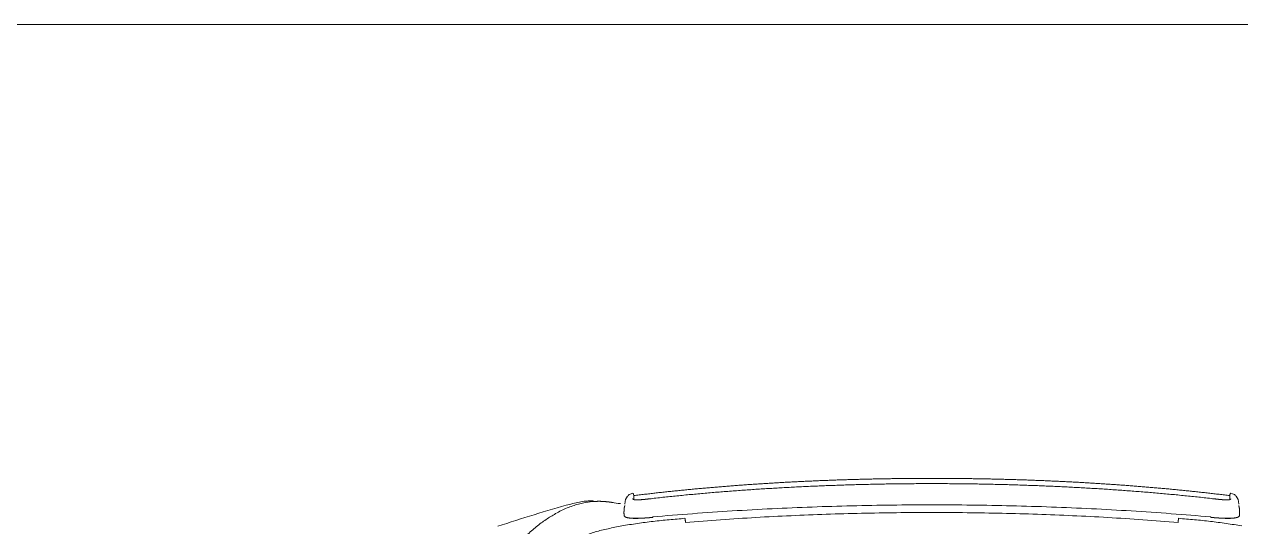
# Model space of a CAD drawing. Extents: x -1073 to 35213, y -1180 to 6950.
# Drawn here: x 33445.2 to 33551.6, y 2348.1 to 2392 of the extents above; entities that cross this region are included whole.
import ezdxf
from ezdxf.xclip import XClip

# ---------------------------------------------------------------- set-up
doc = ezdxf.new("R2010")
doc.units = 0
doc.header["$LTSCALE"] = 25
doc.header["$XCLIPFRAME"] = 0
doc.layers.get('0').update_dxf_attribs({"color": 9, "lineweight": 9})
doc.layers.add('04', color=9, linetype='Continuous', lineweight=9)
doc.layers.add('06D', color=9, linetype='Continuous', lineweight=9)

# ---------------------------------------------------------------- blocks, each defined once
blk = doc.blocks.new('p-araba-polo')
at = {"extrusion": (0, 0, -1)}
for p, q in [((0.0142, 0.2609), (0.0139, 0.261)), ((0.0151, 0.2608), (0.014, 0.2609)), ((0.015, 0.2608), (0.0143, 0.2609)), ((0.0183, 0.2612), (0.0184, 0.2612))]:
    blk.add_line(p, q, dxfattribs=at)
for p, q in [((0.0142, -0.2609), (0.0139, -0.261)), ((0.0151, -0.2608), (0.014, -0.2609)), ((0.015, -0.2608), (0.0143, -0.2609)), ((0.0183, -0.2612), (0.0184, -0.2612)), ((0.02, -0.3033), (0.0201, -0.3042))]:
    blk.add_line(p, q)
for points, degree, knots in [([(0.0131, 0.2618), (0.0133, 0.2628), (0.0142, 0.265), (0.0174, 0.2679), (0.019, 0.2683), (0.0226, 0.2686)], 3, [0, 0, 0, 0, 0.07302, 0.262364, 1, 1, 1, 1]), ([(0.02, 0.2666), (0.02, 0.2666), (0.02, 0.2666), (0.02, 0.2666), (0.02, 0.2666), (0.02, 0.2666), (0.02, 0.2666), (0.02, 0.2666), (0.02, 0.2666), (0.02, 0.2666), (0.02, 0.2666)], 5, [0, 0, 0, 0, 0, 0, 1, 1, 1, 1, 1, 1, 1, 1, 1, 1, 1]), ([(0.02, 0.2666), (0.02, 0.2666), (0.02, 0.2666), (0.02, 0.2666), (0.02, 0.2666), (0.02, 0.2666), (0.02, 0.2666), (0.02, 0.2666), (0.02, 0.2666), (0.02, 0.2666), (0.02, 0.2666)], 5, [0, 0, 0, 0, 0, 0, 1, 1, 1, 1, 1, 1, 1, 1, 1, 1, 1]), ([(0.0239, 0.2686), (0.024, 0.2687), (0.0245, 0.2688), (0.0251, 0.269), (0.0257, 0.2691)], 3, [0, 0, 0, 0, 0.111026, 1, 1, 1, 1]), ([(0.0246, 0.2685), (0.0246, 0.2685), (0.0246, 0.2685), (0.0246, 0.2685), (0.0246, 0.2685), (0.0246, 0.2685), (0.0246, 0.2685)], 3, [0, 0, 0, 0, 1, 1, 1, 1, 1, 1, 1]), ([(0.0319, 0.2693), (0.0322, 0.2693), (0.0329, 0.2693), (0.0335, 0.2686), (0.0338, 0.2683)], 3, [0, 0, 0, 0, 0.496902, 1, 1, 1, 1]), ([(0.0338, 0.2683), (0.0339, 0.2679), (0.0342, 0.2673), (0.0346, 0.2658), (0.0348, 0.2639), (0.0349, 0.2624), (0.035, 0.2616)], 3, [0, 0, 0, 0, 0.249651, 0.50002, 0.750356, 1, 1, 1, 1]), ([(0.035, 0.216), (0.0354, 0.2206), (0.0362, 0.2299), (0.0376, 0.2438), (0.0394, 0.2577), (0.0409, 0.2668), (0.0416, 0.2713)], 3, [0, 0, 0, 0, 0.247766, 0.497058, 0.747807, 1, 1, 1, 1]), ([(0.014, 0.261), (0.014, 0.261), (0.014, 0.2609), (0.014, 0.2609), (0.014, 0.2609)], 2, [0, 0, 0, 0.5, 0.5, 1, 1, 1]), ([(0.035, 0.2616), (0.035, 0.2609), (0.035, 0.2595), (0.035, 0.2573), (0.035, 0.255), (0.0349, 0.2534), (0.0348, 0.2527)], 3, [0, 0, 0, 0, 0.251327, 0.501735, 0.751271, 1, 1, 1, 1]), ([(0.0232, 0), (0.0232, 0.0116), (0.0233, 0.0349), (0.024, 0.0699), (0.025, 0.1048), (0.0265, 0.1397), (0.0285, 0.1746), (0.0308, 0.2094), (0.0328, 0.2326), (0.0337, 0.2443)], 3, [0, 0, 0, 0, 0.142868, 0.285725, 0.428582, 0.571438, 0.714291, 0.857142, 1, 1, 1, 1]), ([(0.0386, 0.2155), (0.0378, 0.2053), (0.0362, 0.1848), (0.0342, 0.154), (0.0326, 0.1232), (0.0314, 0.0924), (0.0305, 0.0616), (0.03, 0.0308), (0.0299, 0.0103), (0.0299, 0)], 3, [0, 0, 0, 0, 0.14291, 0.285803, 0.428665, 0.571538, 0.714372, 0.857182, 1, 1, 1, 1]), ([(0.0232, 0), (0.0232, -0.0116), (0.0233, -0.0349), (0.024, -0.0699), (0.025, -0.1048), (0.0265, -0.1397), (0.0285, -0.1746), (0.0308, -0.2094), (0.0328, -0.2326), (0.0337, -0.2443)], 3, [0, 0, 0, 0, 0.142868, 0.285725, 0.428582, 0.571438, 0.714291, 0.857142, 1, 1, 1, 1]), ([(0.0386, -0.2155), (0.0378, -0.2053), (0.0362, -0.1848), (0.0342, -0.154), (0.0326, -0.1232), (0.0314, -0.0924), (0.0305, -0.0616), (0.03, -0.0308), (0.0299, -0.0103), (0.0299, 0)], 3, [0, 0, 0, 0, 0.14291, 0.285803, 0.428665, 0.571538, 0.714372, 0.857182, 1, 1, 1, 1]), ([(0.035, -0.216), (0.0354, -0.2206), (0.0362, -0.2299), (0.0376, -0.2438), (0.0394, -0.2577), (0.0409, -0.2668), (0.0416, -0.2713)], 3, [0, 0, 0, 0, 0.247766, 0.497058, 0.747807, 1, 1, 1, 1]), ([(0.035, -0.2616), (0.035, -0.2609), (0.035, -0.2595), (0.035, -0.2573), (0.035, -0.255), (0.0349, -0.2534), (0.0348, -0.2526)], 3, [0, 0, 0, 0, 0.251327, 0.501735, 0.751271, 1, 1, 1, 1]), ([(0.0131, -0.2618), (0.0133, -0.2628), (0.0142, -0.265), (0.0174, -0.2679), (0.019, -0.2683), (0.0226, -0.2686)], 3, [0, 0, 0, 0, 0.07302, 0.262364, 1, 1, 1, 1]), ([(0.014, -0.261), (0.014, -0.261), (0.014, -0.2609), (0.014, -0.2609), (0.014, -0.2609)], 2, [0, 0, 0, 0.5, 0.5, 1, 1, 1]), ([(0.0338, -0.2683), (0.0339, -0.2679), (0.0342, -0.2673), (0.0346, -0.2658), (0.0348, -0.2639), (0.0349, -0.2624), (0.035, -0.2616)], 3, [0, 0, 0, 0, 0.249651, 0.50002, 0.750356, 1, 1, 1, 1]), ([(0.02, -0.2666), (0.02, -0.2666), (0.02, -0.2666), (0.02, -0.2666), (0.02, -0.2666), (0.02, -0.2666), (0.02, -0.2666), (0.02, -0.2666), (0.02, -0.2666), (0.02, -0.2666), (0.02, -0.2666)], 5, [0, 0, 0, 0, 0, 0, 1, 1, 1, 1, 1, 1, 1, 1, 1, 1, 1]), ([(0.02, -0.2666), (0.02, -0.2666), (0.02, -0.2666), (0.02, -0.2666), (0.02, -0.2666), (0.02, -0.2666), (0.02, -0.2666), (0.02, -0.2666), (0.02, -0.2666), (0.02, -0.2666), (0.02, -0.2666)], 5, [0, 0, 0, 0, 0, 0, 1, 1, 1, 1, 1, 1, 1, 1, 1, 1, 1]), ([(0.0239, -0.2686), (0.024, -0.2687), (0.0245, -0.2688), (0.0251, -0.2689), (0.0257, -0.2691)], 3, [0, 0, 0, 0, 0.111026, 1, 1, 1, 1]), ([(0.0246, -0.2685), (0.0246, -0.2685), (0.0246, -0.2685), (0.0246, -0.2685), (0.0246, -0.2685), (0.0246, -0.2685), (0.0246, -0.2685)], 3, [0, 0, 0, 0, 1, 1, 1, 1, 1, 1, 1]), ([(0.0319, -0.2693), (0.0322, -0.2693), (0.0329, -0.2693), (0.0335, -0.2686), (0.0338, -0.2683)], 3, [0, 0, 0, 0, 0.496902, 1, 1, 1, 1]), ([(0.0416, -0.2713), (0.042, -0.2733), (0.0428, -0.2774), (0.0441, -0.2832), (0.0454, -0.289), (0.0469, -0.2945), (0.0486, -0.2997), (0.0503, -0.3047), (0.0516, -0.3079), (0.0522, -0.3094)], 3, [0, 0, 0, 0, 0.14299, 0.285846, 0.42866, 0.571442, 0.714235, 0.857051, 1, 1, 1, 1]), ([(0.0205, -0.2989), (0.0204, -0.2982), (0.0203, -0.297), (0.0202, -0.2957), (0.0202, -0.295)], 3, [0, 0, 0, 0, 0.490502, 1, 1, 1, 1]), ([(0.0309, -0.3292), (0.03, -0.3275), (0.0281, -0.3242), (0.0259, -0.3192), (0.024, -0.3142), (0.0225, -0.3093), (0.0213, -0.3044), (0.0208, -0.3012), (0.0206, -0.2996)], 3, [0, 0, 0, 0, 0.166666, 0.333333, 0.5, 0.666667, 0.833333, 1, 1, 1, 1]), ([(0.0541, -0.359), (0.0526, -0.3575), (0.0498, -0.3546), (0.0459, -0.3503), (0.0423, -0.3461), (0.039, -0.3418), (0.036, -0.3376), (0.0333, -0.3334), (0.0317, -0.3306), (0.0309, -0.3292)], 3, [0, 0, 0, 0, 0.142856, 0.285712, 0.428569, 0.571427, 0.714284, 0.857142, 1, 1, 1, 1])]:
    blk.add_open_spline(points, degree=degree, knots=knots)
for points, degree in [([(0.0257, 0.2691), (0.0252, 0.269), (0.0248, 0.2689), (0.0244, 0.2688), (0.024, 0.2687), (0.0237, 0.2686)], 5), ([(0.0257, 0.2691), (0.0267, 0.2692), (0.0278, 0.2693), (0.029, 0.2694), (0.0304, 0.2694), (0.0319, 0.2693)], 5), ([(0.0338, 0.2683), (0.0334, 0.2689), (0.0331, 0.2692), (0.0327, 0.2693), (0.0323, 0.2693), (0.0319, 0.2693)], 5), ([(0.035, 0.2616), (0.0349, 0.2635), (0.0347, 0.2652), (0.0345, 0.2666), (0.0341, 0.2676), (0.0338, 0.2683)], 5), ([(0.0151, 0.2608), (0.0105, 0.2237), (0.0069, 0.1865), (0.0041, 0.1493), (0.002, 0.112), (0.0007, 0.0747), (0, 0.0373), (0, 0)], 7), ([(0.0135, 0.2611), (0.0133, 0.2612), (0.0132, 0.2613), (0.0131, 0.2618)], 3), ([(0.0138, 0.261), (0.0139, 0.261), (0.0139, 0.261), (0.0139, 0.261), (0.0139, 0.261), (0.014, 0.261)], 5), ([(0.014, 0.261), (0.014, 0.261), (0.014, 0.261), (0.014, 0.2609), (0.014, 0.2609), (0.014, 0.2609), (0.014, 0.2609), (0.014, 0.2609)], 7), ([(0.014, 0.2609), (0.0141, 0.2609), (0.0142, 0.2609), (0.0145, 0.2609)], 3), ([(0.014, 0.2609), (0.014, 0.2609), (0.0141, 0.2609), (0.0141, 0.2609), (0.0142, 0.2609), (0.0142, 0.2609), (0.0143, 0.2609), (0.0144, 0.2609)], 7), ([(0.0151, 0.2608), (0.015, 0.2608), (0.015, 0.2608), (0.015, 0.2608), (0.0151, 0.2608), (0.0151, 0.2608)], 5), ([(0.0151, 0.2608), (0.015, 0.2608), (0.015, 0.2608), (0.015, 0.2608), (0.0151, 0.2608), (0.0151, 0.2608)], 5), ([(0.0151, 0.2608), (0.0168, 0.2608), (0.0185, 0.2609)], 2), ([(0.0188, 0.2579), (0.0188, 0.2596), (0.0187, 0.2609), (0.0185, 0.2615), (0.0183, 0.2617), (0.018, 0.2618), (0.0178, 0.2618)], 6), ([(0.0178, 0.246), (0.018, 0.248), (0.0183, 0.2499), (0.0185, 0.2517), (0.0186, 0.2536), (0.0188, 0.2552), (0.0188, 0.2567), (0.0188, 0.2579)], 7), ([(0.0182, 0.2612), (0.0182, 0.2612), (0.0183, 0.2612), (0.0184, 0.2612), (0.0184, 0.2612)], 4), ([(0.0184, 0.2612), (0.0184, 0.2612), (0.0184, 0.2612), (0.0183, 0.2612), (0.0183, 0.2612), (0.0182, 0.2612), (0.0182, 0.2612)], 6), ([(0.0348, 0.2527), (0.0349, 0.2545), (0.035, 0.2564), (0.0351, 0.2582), (0.035, 0.26), (0.035, 0.2616)], 5), ([(0.0046, 0), (0.0046, 0.0492), (0.0059, 0.0986), (0.0084, 0.1478), (0.0122, 0.197), (0.0178, 0.246)], 5), ([(0.0178, 0.246), (0.0178, 0.246), (0.018, 0.246), (0.0183, 0.246)], 3), ([(0.0342, 0.2442), (0.0343, 0.2459), (0.0345, 0.2476), (0.0346, 0.2493), (0.0347, 0.251), (0.0348, 0.2527)], 5), ([(0.0337, 0.2443), (0.0338, 0.2442), (0.034, 0.2442), (0.0341, 0.2442), (0.0341, 0.2442), (0.0342, 0.2442)], 5), ([(0.0342, 0.2442), (0.0341, 0.2442), (0.0341, 0.2442), (0.034, 0.2442), (0.0338, 0.2442), (0.0337, 0.2443)], 5), ([(0.0386, 0.2155), (0.0375, 0.2156), (0.0364, 0.2158), (0.0357, 0.2158), (0.0353, 0.2159), (0.035, 0.216)], 5), ([(0.0386, 0.2155), (0.0375, 0.2156), (0.0364, 0.2158), (0.0357, 0.2158), (0.0353, 0.2159), (0.035, 0.216)], 5), ([(0, 0), (0, 0), (-0.0001, 0), (-0.0001, 0), (0, 0), (0, 0)], 5), ([(0.0151, -0.2608), (0.0105, -0.2237), (0.0069, -0.1865), (0.0041, -0.1493), (0.002, -0.112), (0.0007, -0.0747), (0, -0.0373), (0, 0)], 7), ([(0, 0), (0, 0), (-0.0001, 0), (-0.0001, 0), (0, 0), (0, 0)], 5), ([(0.0046, 0), (0.0046, -0.0492), (0.0059, -0.0986), (0.0084, -0.1478), (0.0122, -0.197), (0.0178, -0.246)], 5), ([(0.0386, -0.2155), (0.0375, -0.2156), (0.0364, -0.2158), (0.0357, -0.2158), (0.0353, -0.2159), (0.035, -0.216)], 5), ([(0.0386, -0.2155), (0.0375, -0.2156), (0.0364, -0.2158), (0.0357, -0.2158), (0.0353, -0.2159), (0.035, -0.216)], 5), ([(0.0337, -0.2443), (0.0338, -0.2442), (0.034, -0.2442), (0.0341, -0.2442), (0.0341, -0.2442), (0.0342, -0.2442)], 5), ([(0.0342, -0.2442), (0.0341, -0.2442), (0.0341, -0.2442), (0.034, -0.2442), (0.0338, -0.2442), (0.0337, -0.2443)], 5), ([(0.0342, -0.2442), (0.0343, -0.2459), (0.0345, -0.2476), (0.0346, -0.2493), (0.0347, -0.251), (0.0348, -0.2526)], 5), ([(0.0178, -0.246), (0.018, -0.2479), (0.0183, -0.2499), (0.0185, -0.2517), (0.0186, -0.2536), (0.0188, -0.2552), (0.0188, -0.2567), (0.0188, -0.2579)], 7), ([(0.0178, -0.246), (0.0178, -0.246), (0.018, -0.246), (0.0183, -0.246)], 3), ([(0.0348, -0.2526), (0.0349, -0.2545), (0.035, -0.2564), (0.0351, -0.2582), (0.035, -0.26), (0.035, -0.2616)], 5), ([(0.0135, -0.2611), (0.0133, -0.2612), (0.0132, -0.2613), (0.0131, -0.2618)], 3), ([(0.0138, -0.261), (0.0139, -0.261), (0.0139, -0.261), (0.0139, -0.261), (0.0139, -0.261), (0.014, -0.261)], 5), ([(0.014, -0.2609), (0.0141, -0.2609), (0.0142, -0.2609), (0.0145, -0.2609)], 3), ([(0.014, -0.2609), (0.014, -0.2609), (0.0141, -0.2609), (0.0141, -0.2609), (0.0142, -0.2609), (0.0142, -0.2609), (0.0143, -0.2609), (0.0144, -0.2609)], 7), ([(0.014, -0.261), (0.014, -0.261), (0.014, -0.261), (0.014, -0.2609), (0.014, -0.2609), (0.014, -0.2609), (0.014, -0.2609), (0.014, -0.2609)], 7), ([(0.0151, -0.2608), (0.015, -0.2608), (0.015, -0.2608), (0.015, -0.2608), (0.0151, -0.2608), (0.0151, -0.2608)], 5), ([(0.0151, -0.2608), (0.015, -0.2608), (0.015, -0.2608), (0.015, -0.2608), (0.0151, -0.2608), (0.0151, -0.2608)], 5), ([(0.0151, -0.2608), (0.0168, -0.2608), (0.0185, -0.2609)], 2), ([(0.0188, -0.2579), (0.0188, -0.2596), (0.0187, -0.2609), (0.0185, -0.2615), (0.0183, -0.2617), (0.018, -0.2618), (0.0178, -0.2618)], 6), ([(0.0182, -0.2612), (0.0182, -0.2612), (0.0183, -0.2612), (0.0184, -0.2612), (0.0184, -0.2612)], 4), ([(0.0184, -0.2612), (0.0184, -0.2612), (0.0184, -0.2612), (0.0183, -0.2612), (0.0183, -0.2612), (0.0182, -0.2612), (0.0182, -0.2612)], 6), ([(0.035, -0.2616), (0.0349, -0.2635), (0.0347, -0.2652), (0.0345, -0.2666), (0.0341, -0.2676), (0.0338, -0.2683)], 5), ([(0.0221, -0.2725), (0.0218, -0.2751), (0.0215, -0.2775), (0.0211, -0.2798)], 3), ([(0.0257, -0.2691), (0.0252, -0.269), (0.0248, -0.2689), (0.0244, -0.2688), (0.024, -0.2687), (0.0237, -0.2686)], 5), ([(0.0257, -0.2691), (0.0267, -0.2692), (0.0278, -0.2693), (0.029, -0.2694), (0.0304, -0.2694), (0.0319, -0.2693)], 5), ([(0.0338, -0.2683), (0.0334, -0.2689), (0.0331, -0.2692), (0.0327, -0.2693), (0.0323, -0.2693), (0.0319, -0.2693)], 5), ([(0.0213, -0.2788), (0.0208, -0.2811), (0.0205, -0.2834), (0.0203, -0.2858), (0.0201, -0.2881), (0.02, -0.2904), (0.0201, -0.2927), (0.0202, -0.295)], 7), ([(0.0202, -0.295), (0.0199, -0.2961), (0.0196, -0.2973), (0.0197, -0.2984)], 3), ([(0.0197, -0.2984), (0.0198, -0.2999), (0.0198, -0.3015), (0.02, -0.3033)], 3), ([(0.0201, -0.3042), (0.0206, -0.308), (0.0213, -0.3113), (0.0225, -0.3159)], 3), ([(0.0205, -0.2989), (0.0205, -0.299), (0.0205, -0.2992), (0.0205, -0.2993), (0.0205, -0.2995), (0.0206, -0.2996)], 5), ([(0.0206, -0.2996), (0.0205, -0.2994), (0.0205, -0.2991), (0.0205, -0.2989)], 3), ([(0.0206, -0.2995), (0.0206, -0.2995), (0.0206, -0.2995), (0.0206, -0.2995)], 3), ([(0.0206, -0.2996), (0.0206, -0.2996), (0.0206, -0.2996), (0.0206, -0.2996), (0.0206, -0.2996), (0.0206, -0.2996), (0.0206, -0.2996), (0.0206, -0.2996)], 7), ([(0.0225, -0.3159), (0.0284, -0.3374), (0.035, -0.3587), (0.042, -0.3799)], 3)]:
    blk.add_open_spline(points, degree=degree)

msp = doc.modelspace()

# ---------------------------------------------------------------- linework, layer by layer
at = {"layer": '06D'}
msp.add_lwpolyline([(33404.41, 2392.04), (33654.41, 2392.04), (33654.41, 1892.04), (33404.41, 1892.04)], close=True, dxfattribs=at)

# ---------------------------------------------------------------- block references
at = {"layer": '04'}
ref = msp.add_blockref('p-araba-polo', (33524.6, 2352.29), dxfattribs=dict(at, xscale=100, yscale=100, zscale=100, rotation=270))
XClip(ref).set_block_clipping_path([(-0.0924763951, -0.9835002962), (4.0650970395, 0.9845199444)])

doc.saveas('drawing.dxf')
